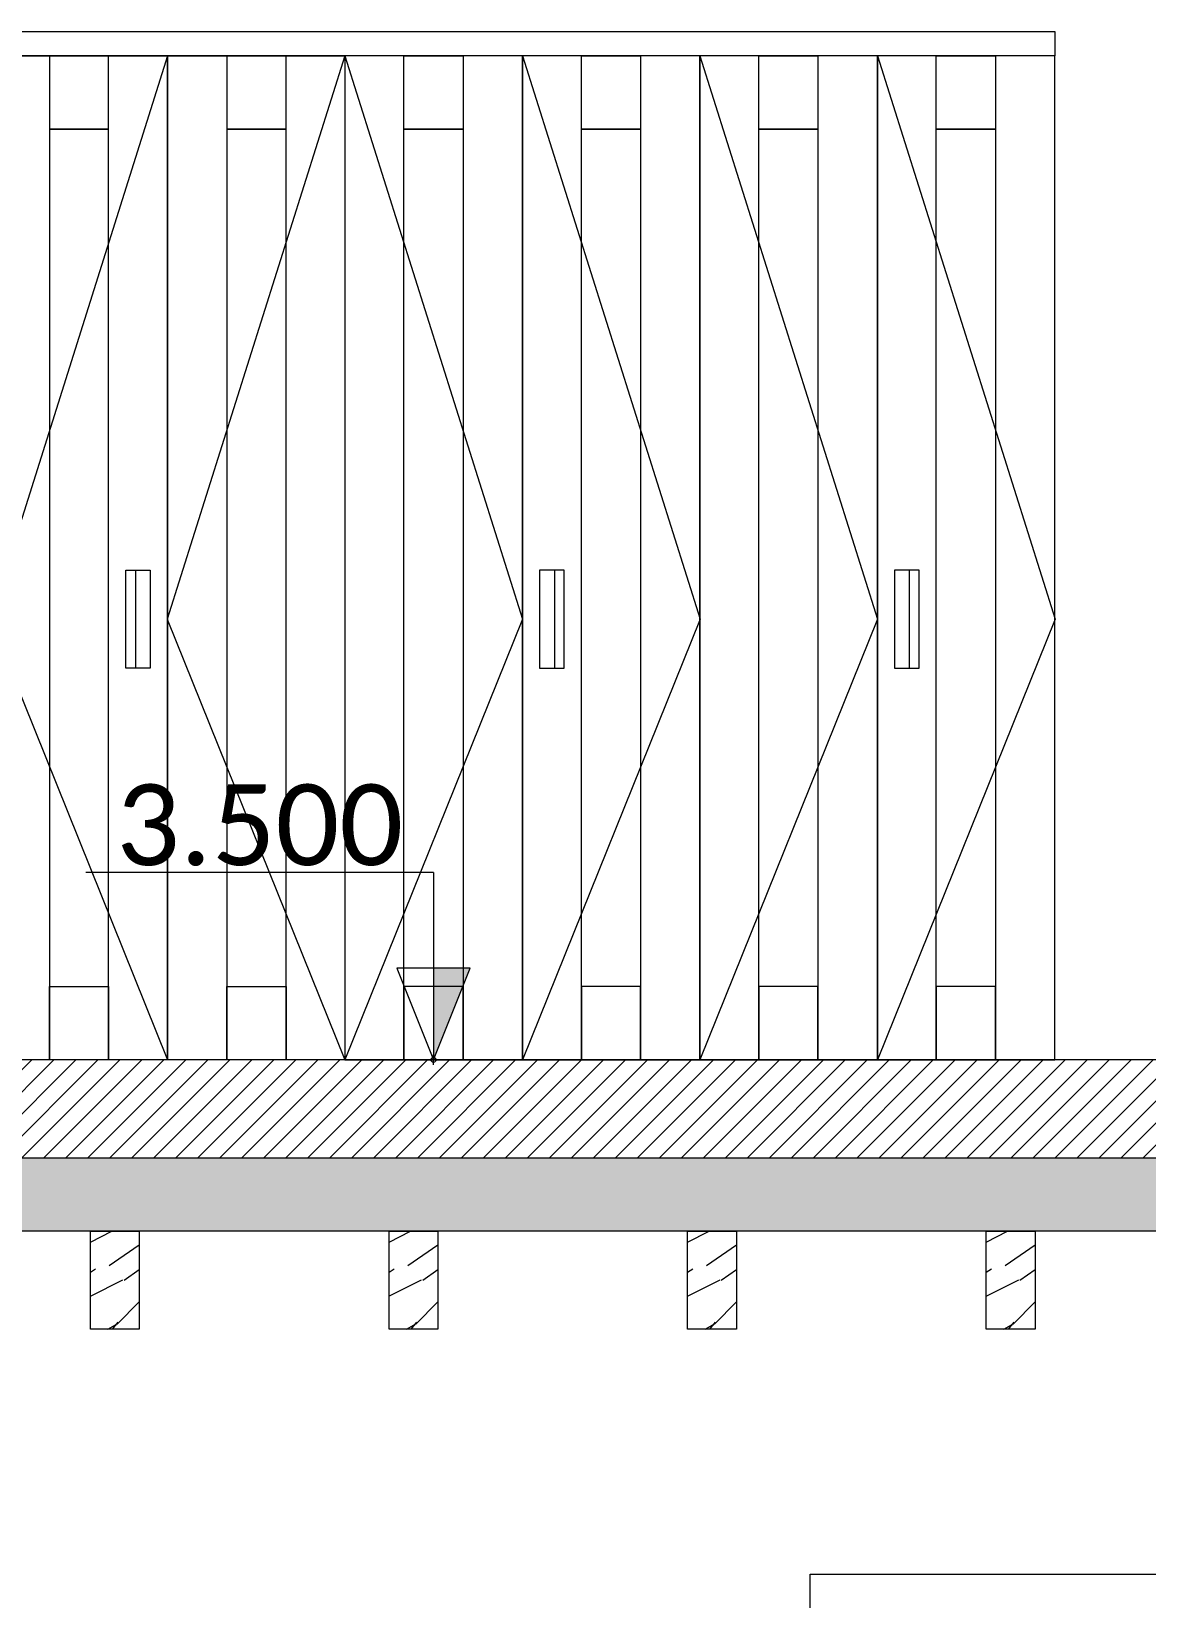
# Model space of a CAD drawing. Header units: metres. Extents: x -197 to 1099, y -24 to 14.
# Drawn here: x 816.846 to 819.124, y 2.4 to 5.6 of the extents above; entities that cross this region are included whole.
import ezdxf
from ezdxf.enums import TextEntityAlignment as Align

# ---------------------------------------------------------------- set-up
doc = ezdxf.new("R2010")
doc.units = ezdxf.units.M
doc.header["$LTSCALE"] = 0.001
doc.header["$PDMODE"] = 34
doc.header["$PDSIZE"] = 0.01
doc.layers.get('0').update_dxf_attribs({"lineweight": 13, "true_color": 0x000000})
for name, color, linetype, lineweight, true_color in [('Jach-Anotaciones-CalidaddeLínea  0.13', 7, 'Continuous', 13, 0x000000), ('Jach-Anotaciones-Hatch-Lum100%', 7, 'Continuous', 13, 0x000000), ('Jach-Anotaciones-Hatch-Lum50%', 9, 'Continuous', 13, 0x808080), ('JACH-Anotaciones-Textos-Lum75% @ 0.075', 7, 'Continuous', 13, 0x404040), ('JACH-Arq-Ventanas-BajasyPisoTecho', 7, 'Continuous', 13, 0x404040)]:
    doc.layers.add(name, color=color, linetype=linetype, lineweight=lineweight, true_color=true_color)
doc.styles.add('02a-Calibri-JACH(1.8mm)', font='calibri.ttf', dxfattribs={"height": 2.2})

# ---------------------------------------------------------------- blocks, each defined once
blk = doc.blocks.new('*U295')
at = {"lineweight": 0, "ltscale": 100}
h = blk.add_hatch(dxfattribs=at)
h.set_pattern_fill('ANGLE', color=256)
h.set_pattern_definition([(0, (169.421, 45.032), (0, 6.985), [5.08, -1.905]), (90, (169.421, 45.032), (-6.985, 4e-16), [5.08, -1.905])])
h.paths.add_polyline_path([(0, 2.5), (0, 0), (1, 2.5)])
h = blk.add_hatch(color=256, dxfattribs=at)
h.dxf.hatch_style = 1
h.paths.add_polyline_path([(0, 2.5), (0, 0), (1, 2.5)])
for points in [[(0, 5.099), (-9.466, 5.099)], [(0, 5.099), (0, 1.25)]]:
    blk.add_lwpolyline(points, dxfattribs=at)
for points in [[(0, 0), (1, 2.5), (-1, 2.5)], [(0, 2.5), (0, 0), (1, 2.5)]]:
    blk.add_lwpolyline(points, close=True, dxfattribs=at)
blk.add_point((0, 0), dxfattribs=at)
at = {"lineweight": 0, "ltscale": 100, "style": '02a-Calibri-JACH(1.8mm)'}
blk.add_attdef('ALT', text='', height=2.2, dxfattribs=at).set_placement((-4.733, 6.401), align=Align.MIDDLE_CENTER)

msp = doc.modelspace()

# ---------------------------------------------------------------- hatches: boundary and pattern name
at = {"layer": 'Jach-Anotaciones-Hatch-Lum100%', "ltscale": 100}
h = msp.add_hatch(color=256, dxfattribs=at)
h.dxf.hatch_style = 1
h.paths.add_polyline_path([(827.5869, 3.15), (815.0369, 3.15), (815.0369, 3.3), (827.5869, 3.3)])
at = {"layer": 'Jach-Anotaciones-Hatch-Lum50%', "ltscale": 100}
h = msp.add_hatch(dxfattribs=at)
h.set_pattern_fill('ANSI31', color=256, scale=0.01)
h.set_pattern_definition([(45, (808.22887, -1e-14), (-0.02245064, 0.02245064), [])])
h.paths.add_polyline_path([(815.1869, 3.3), (827.4369, 3.3), (827.4369, 3.475), (826.4369, 3.475), (826.4369, 3.5), (820.7869, 3.5), (820.7869, 3.475), (819.7869, 3.475), (819.7869, 3.5), (815.1869, 3.5)])
h = msp.add_hatch(dxfattribs=at)
h.set_pattern_fill('WOOD_01', color=256, scale=0.8, angle=45, pattern_type=2)
h.set_pattern_definition([(45, (1038.395, 0.8429), (-0.5656854, 0.5656854), [0.16, -0.64]), (53.9726, (1038.706156, 0.54306), (2.8284284845, 3.959796648), [0.1538832, -15.2344232]), (50.7105, (1038.66656, 0.57134), (4.525491696, 5.65684615), [0.1607984, -7.8791008]), (29.5779, (1038.496853, 0.741048), (7.9195885152, 4.52549029), [0.2406656, -23.8259016]), (38.6599, (1038.32149, 0.93904), (0.565684448, 0.56568676), [0.1448864, -7.0994208]), (30.0686, (1038.6609, 0.63357), (2.828426198, 1.697057192), [0.1241936, -12.2951456]), (33.6901, (1038.13481, 0.76368), (0.56568538, 0.5656858), [0.3263376, -3.7528776]), (50.7105, (1038.75707, 0.49215), (4.525491696, 5.65684615), [0.0803992, -7.9595]), (45, (1038.5138, 0.7241), (-0.5656854, 0.5656854), [0.08, -0.72]), (45, (1038.3328, 0.6788), (-0.5656854, 0.5656854), [0.24, -0.56]), (56.3099, (1038.36109, 0.87681), (1.6970576, 2.82842555), [0.081584, -3.9976312]), (47.7263, (1038.513823, 0.61094), (10.7480254936, 11.879391838), [0.1681904, -16.6508464]), (37.4054, (1038.55908, 0.622254), (5.091165171, 3.959801467), [0.1210616, -11.9851336]), (45, (1038.74575, 0.379), (-0.5656854, 0.5656854), [0.16, -0.64]), (43.8309, (1038.71747, 0.294156), (0.5656850941, 0.5656859631), [0.3920816, -38.81608]), (45, (1038.2932, 0.7184), (-0.5656854, 0.5656854), [0.08, -0.72]), (45, (1038.3045, 0.82024), (-0.5656854, 0.5656854), [0.08, -0.72]), (45, (1037.99905, 0.6166), (-0.5656854, 0.5656854), [0.12, -0.68]), (35.5377, (1038.1235, 0.79762), (0.56568525, 0.56568569), [0.2433104, -4.6228992]), (45, (1037.9425, 0.6166), (-0.5656854, 0.5656854), [0.16, -0.64]), (45, (1038.3894, 0.04525), (-0.5656854, 0.5656854), [0.088, -0.712]), (45, (1038.6496, 0.362), (-0.5656854, 0.5656854), [0.08, -0.72]), (45, (1038.3441, 0.0905), (-0.5656854, 0.5656854), [0.168, -0.632]), (50.4403, (1038.598676, 0.41295), (5.0911716063, 6.2225365545), [0.16876, -16.7072576]), (45, (1038.5591, 0.4639), (-0.5656854, 0.5656854), [0.152, -0.648]), (45, (1038.2536, 0.181), (-0.5656854, 0.5656854), [0.088, -0.712]), (43.8309, (1038.23098, 0.339411), (0.5656850941, 0.5656859631), [0.3920816, -38.81608]), (45, (1038.231, 0.4412), (-0.5656854, 0.5656854), [0.08, -0.72]), (45, (1038.15744, 0.4016), (-0.5656854, 0.5656854), [0.08, -0.72]), (45, (1038.3837, 0.6279), (-0.5656854, 0.5656854), [0.16, -0.64]), (45, (1038.2593, 0.5261), (-0.5656854, 0.5656854), [0.08, -0.72]), (45, (1038.07825, 0.4808), (-0.5656854, 0.5656854), [0.16, -0.64]), (64.6538, (1038.46857, 0.39598), (3.959801186, 8.485278448), [0.1189288, -11.7739248]), (56.3099, (1038.21401, 0.4582), (1.6970576, 2.82842555), [0.081584, -3.9976312]), (56.3099, (1038.46857, 0.6562), (1.6970576, 2.82842555), [0.081584, -3.9976312]), (50.7105, (1038.0839, 0.70145), (4.525491696, 5.65684615), [0.0803992, -7.9595]), (34.6952, (1037.86894, 0.565685), (3.959794962, 2.828430112), [0.0894424, -8.854828]), (33.6901, (1038.4516, 0.10748), (0.56568538, 0.5656858), [0.081584, -3.9976312]), (135, (1038.5195, 0.1527), (-0.5656854, -0.5656854), [0, -0.8]), (31.6076, (1038.083902, 0.350725), (11.8793768164, 7.3539278863), [0.172696, -17.0969232]), (56.3099, (1038.34977, 0.77499), (1.6970576, 2.82842555), [0.081584, -3.9976312]), (55.3048, (1038.706156, 0.41861), (2.262743818, 3.394110192), [0.0894424, -8.854828]), (33.6901, (1038.28755, 0.4978), (0.56568538, 0.5656858), [0.081584, -3.9976312]), (33.6901, (1038.31583, 0.58266), (0.56568538, 0.5656858), [0.081584, -3.9976312]), (26.5651, (1038.14047, 0.29416), (0.56568465, 0.56568597), [0.1011928, -2.4286288]), (30.9638, (1038.01036, 0.54871), (0.5656845, 0.5656859), [0.3298488, -2.9686352]), (28.3008, (1038.0839, 0.70145), (5.091165255, 2.828430646), [0.2505672, -8.101676]), (45, (1038.0556, 0.7297), (-0.5656854, 0.5656854), [0.096, -0.704]), (30.9638, (1038.46291, 0.2093), (0.5656845, 0.5656859), [0.3298488, -2.9686352]), (30.9638, (1038.36675, 0.19233), (0.5656845, 0.5656859), [0.3298488, -2.9686352]), (30.9638, (1038.31583, 0.24324), (0.5656845, 0.5656859), [0.3298488, -2.9686352]), (34.6952, (1038.00471, 0.42992), (3.959794962, 2.828430112), [0.0894424, -8.854828]), (30.9638, (1038.19138, 0.59397), (0.5656845, 0.5656859), [0.164924, -3.13356]), (34.6952, (1038.185726, 0.2489), (3.959794962, 2.828430112), [0.0894424, -8.854828]), (42.6141, (1038.51948, 0.50346), (0.5656847006, 0.565686088), [0.1921664, -19.024492]), (34.6952, (1038.35543, 0.54306), (3.959794962, 2.828430112), [0.0894424, -8.854828]), (57.5288, (1038.42897, 0.59397), (1.69705694, 2.828427), [0.073756, -7.3018792]), (34.5626, (1038.21401, 0.220617), (7.3539020538, 5.0911769359), [0.3091152, -30.602364]), (36.8699, (1038.46857, 0.39598), (0.565685257, 0.565684983), [0.1131368, -5.5437168]), (49.7636, (1038.259265, 0.29981), (5.656859058, 6.788220234), [0.1926656, -9.4406096]), (45, (1038.3837, 0.4469), (-0.5656854, 0.5656854), [0.248, -0.552]), (29.7449, (1037.93117, 0.50346), (2.828426012, 1.697057062), [0.0912144, -9.0301888]), (35.5377, (1038.51948, 0.15274), (0.56568525, 0.56568569), [0.2433104, -4.6228992]), (25.0169, (1038.28189, 0.152735), (2.26274125, 1.131371164), [0.0936376, -9.2701216]), (45, (1038.40634, 0.9447), (-0.5656854, 0.5656854), [0.04, -0.76]), (45, (1038.65524, 0.6958), (-0.5656854, 0.5656854), [0.08, -0.72]), (56.3099, (1038.85889, 0.49215), (1.6970576, 2.82842555), [0.081584, -3.9976312]), (45, (1038.808, 0.5544), (-0.5656854, 0.5656854), [0.144, -0.656]), (28.3008, (1038.50251, 0.84853), (5.091165255, 2.828430646), [0.0835224, -8.2687208]), (33.0207, (1038.62696, 0.73539), (13.0113855114, 8.484660197), [0.1472056, -26.8405152]), (135, (1038.8589, 0.49215), (-0.5656854, -0.5656854), [0, -0.8]), (45, (1038.90415, 0.56), (-0.5656854, 0.5656854), [0.072, -0.728]), (45, (1038.7967, 0.6675), (-0.5656854, 0.5656854), [0.072, -0.728]), (45, (1038.7684, 0.6958), (-0.5656854, 0.5656854), [0.072, -0.728]), (21.0376, (1038.57605, 0.88813), (5.656846714, 2.262749266), [0.0787912, -7.8002896]), (33.5163, (1038.508166, 0.956008), (3.394200488, 2.2626537432), [0.0734704, -52.17242]), (26.5651, (1038.71181, 0.75236), (0.56568465, 0.56568597), [0.0758944, -2.4539264]), (32.4712, (1038.43463, 1.02955), (3.394112506, 2.262742106), [0.073756, -7.3018792])])
h.paths.add_polyline_path([(816.9669, 3.15), (817.0669, 3.15), (817.0669, 2.95), (816.9669, 2.95)])
h = msp.add_hatch(dxfattribs=at)
h.set_pattern_fill('WOOD_01', color=256, scale=0.8, angle=45, pattern_type=2)
h.set_pattern_definition([(45, (1039.005, 0.8429), (-0.5656854, 0.5656854), [0.16, -0.64]), (53.9726, (1039.316156, 0.54306), (2.8284284845, 3.959796648), [0.1538832, -15.2344232]), (50.7105, (1039.27656, 0.57134), (4.525491696, 5.65684615), [0.1607984, -7.8791008]), (29.5779, (1039.106853, 0.741048), (7.9195885152, 4.52549029), [0.2406656, -23.8259016]), (38.6599, (1038.93149, 0.93904), (0.565684448, 0.56568676), [0.1448864, -7.0994208]), (30.0686, (1039.2709, 0.63357), (2.828426198, 1.697057192), [0.1241936, -12.2951456]), (33.6901, (1038.74481, 0.76368), (0.56568538, 0.5656858), [0.3263376, -3.7528776]), (50.7105, (1039.36707, 0.49215), (4.525491696, 5.65684615), [0.0803992, -7.9595]), (45, (1039.1238, 0.7241), (-0.5656854, 0.5656854), [0.08, -0.72]), (45, (1038.9428, 0.6788), (-0.5656854, 0.5656854), [0.24, -0.56]), (56.3099, (1038.97109, 0.87681), (1.6970576, 2.82842555), [0.081584, -3.9976312]), (47.7263, (1039.123823, 0.61094), (10.7480254936, 11.879391838), [0.1681904, -16.6508464]), (37.4054, (1039.16908, 0.622254), (5.091165171, 3.959801467), [0.1210616, -11.9851336]), (45, (1039.35575, 0.379), (-0.5656854, 0.5656854), [0.16, -0.64]), (43.8309, (1039.32747, 0.294156), (0.5656850941, 0.5656859631), [0.3920816, -38.81608]), (45, (1038.9032, 0.7184), (-0.5656854, 0.5656854), [0.08, -0.72]), (45, (1038.9145, 0.82024), (-0.5656854, 0.5656854), [0.08, -0.72]), (45, (1038.60905, 0.6166), (-0.5656854, 0.5656854), [0.12, -0.68]), (35.5377, (1038.7335, 0.79762), (0.56568525, 0.56568569), [0.2433104, -4.6228992]), (45, (1038.5525, 0.6166), (-0.5656854, 0.5656854), [0.16, -0.64]), (45, (1038.9994, 0.04525), (-0.5656854, 0.5656854), [0.088, -0.712]), (45, (1039.2596, 0.362), (-0.5656854, 0.5656854), [0.08, -0.72]), (45, (1038.9541, 0.0905), (-0.5656854, 0.5656854), [0.168, -0.632]), (50.4403, (1039.208676, 0.41295), (5.0911716063, 6.2225365545), [0.16876, -16.7072576]), (45, (1039.1691, 0.4639), (-0.5656854, 0.5656854), [0.152, -0.648]), (45, (1038.8636, 0.181), (-0.5656854, 0.5656854), [0.088, -0.712]), (43.8309, (1038.84098, 0.339411), (0.5656850941, 0.5656859631), [0.3920816, -38.81608]), (45, (1038.841, 0.4412), (-0.5656854, 0.5656854), [0.08, -0.72]), (45, (1038.76744, 0.4016), (-0.5656854, 0.5656854), [0.08, -0.72]), (45, (1038.9937, 0.6279), (-0.5656854, 0.5656854), [0.16, -0.64]), (45, (1038.8693, 0.5261), (-0.5656854, 0.5656854), [0.08, -0.72]), (45, (1038.68825, 0.4808), (-0.5656854, 0.5656854), [0.16, -0.64]), (64.6538, (1039.07857, 0.39598), (3.959801186, 8.485278448), [0.1189288, -11.7739248]), (56.3099, (1038.82401, 0.4582), (1.6970576, 2.82842555), [0.081584, -3.9976312]), (56.3099, (1039.07857, 0.6562), (1.6970576, 2.82842555), [0.081584, -3.9976312]), (50.7105, (1038.6939, 0.70145), (4.525491696, 5.65684615), [0.0803992, -7.9595]), (34.6952, (1038.47894, 0.565685), (3.959794962, 2.828430112), [0.0894424, -8.854828]), (33.6901, (1039.0616, 0.10748), (0.56568538, 0.5656858), [0.081584, -3.9976312]), (135, (1039.1295, 0.1527), (-0.5656854, -0.5656854), [0, -0.8]), (31.6076, (1038.693902, 0.350725), (11.8793768164, 7.3539278863), [0.172696, -17.0969232]), (56.3099, (1038.95977, 0.77499), (1.6970576, 2.82842555), [0.081584, -3.9976312]), (55.3048, (1039.316156, 0.41861), (2.262743818, 3.394110192), [0.0894424, -8.854828]), (33.6901, (1038.89755, 0.4978), (0.56568538, 0.5656858), [0.081584, -3.9976312]), (33.6901, (1038.92583, 0.58266), (0.56568538, 0.5656858), [0.081584, -3.9976312]), (26.5651, (1038.75047, 0.29416), (0.56568465, 0.56568597), [0.1011928, -2.4286288]), (30.9638, (1038.62036, 0.54871), (0.5656845, 0.5656859), [0.3298488, -2.9686352]), (28.3008, (1038.6939, 0.70145), (5.091165255, 2.828430646), [0.2505672, -8.101676]), (45, (1038.6656, 0.7297), (-0.5656854, 0.5656854), [0.096, -0.704]), (30.9638, (1039.07291, 0.2093), (0.5656845, 0.5656859), [0.3298488, -2.9686352]), (30.9638, (1038.97675, 0.19233), (0.5656845, 0.5656859), [0.3298488, -2.9686352]), (30.9638, (1038.92583, 0.24324), (0.5656845, 0.5656859), [0.3298488, -2.9686352]), (34.6952, (1038.61471, 0.42992), (3.959794962, 2.828430112), [0.0894424, -8.854828]), (30.9638, (1038.80138, 0.59397), (0.5656845, 0.5656859), [0.164924, -3.13356]), (34.6952, (1038.795726, 0.2489), (3.959794962, 2.828430112), [0.0894424, -8.854828]), (42.6141, (1039.12948, 0.50346), (0.5656847006, 0.565686088), [0.1921664, -19.024492]), (34.6952, (1038.96543, 0.54306), (3.959794962, 2.828430112), [0.0894424, -8.854828]), (57.5288, (1039.03897, 0.59397), (1.69705694, 2.828427), [0.073756, -7.3018792]), (34.5626, (1038.82401, 0.220617), (7.3539020538, 5.0911769359), [0.3091152, -30.602364]), (36.8699, (1039.07857, 0.39598), (0.565685257, 0.565684983), [0.1131368, -5.5437168]), (49.7636, (1038.869265, 0.29981), (5.656859058, 6.788220234), [0.1926656, -9.4406096]), (45, (1038.9937, 0.4469), (-0.5656854, 0.5656854), [0.248, -0.552]), (29.7449, (1038.54117, 0.50346), (2.828426012, 1.697057062), [0.0912144, -9.0301888]), (35.5377, (1039.12948, 0.15274), (0.56568525, 0.56568569), [0.2433104, -4.6228992]), (25.0169, (1038.89189, 0.152735), (2.26274125, 1.131371164), [0.0936376, -9.2701216]), (45, (1039.01634, 0.9447), (-0.5656854, 0.5656854), [0.04, -0.76]), (45, (1039.26524, 0.6958), (-0.5656854, 0.5656854), [0.08, -0.72]), (56.3099, (1039.46889, 0.49215), (1.6970576, 2.82842555), [0.081584, -3.9976312]), (45, (1039.418, 0.5544), (-0.5656854, 0.5656854), [0.144, -0.656]), (28.3008, (1039.11251, 0.84853), (5.091165255, 2.828430646), [0.0835224, -8.2687208]), (33.0207, (1039.23696, 0.73539), (13.0113855114, 8.484660197), [0.1472056, -26.8405152]), (135, (1039.4689, 0.49215), (-0.5656854, -0.5656854), [0, -0.8]), (45, (1039.51415, 0.56), (-0.5656854, 0.5656854), [0.072, -0.728]), (45, (1039.4067, 0.6675), (-0.5656854, 0.5656854), [0.072, -0.728]), (45, (1039.3784, 0.6958), (-0.5656854, 0.5656854), [0.072, -0.728]), (21.0376, (1039.18605, 0.88813), (5.656846714, 2.262749266), [0.0787912, -7.8002896]), (33.5163, (1039.118166, 0.956008), (3.394200488, 2.2626537432), [0.0734704, -52.17242]), (26.5651, (1039.32181, 0.75236), (0.56568465, 0.56568597), [0.0758944, -2.4539264]), (32.4712, (1039.04463, 1.02955), (3.394112506, 2.262742106), [0.073756, -7.3018792])])
h.paths.add_polyline_path([(817.5769, 3.15), (817.6769, 3.15), (817.6769, 2.95), (817.5769, 2.95)])
h = msp.add_hatch(dxfattribs=at)
h.set_pattern_fill('WOOD_01', color=256, scale=0.8, angle=45, pattern_type=2)
h.set_pattern_definition([(45, (1039.615, 0.8429), (-0.5656854, 0.5656854), [0.16, -0.64]), (53.9726, (1039.926156, 0.54306), (2.8284284845, 3.959796648), [0.1538832, -15.2344232]), (50.7105, (1039.88656, 0.57134), (4.525491696, 5.65684615), [0.1607984, -7.8791008]), (29.5779, (1039.716853, 0.741048), (7.9195885152, 4.52549029), [0.2406656, -23.8259016]), (38.6599, (1039.54149, 0.93904), (0.565684448, 0.56568676), [0.1448864, -7.0994208]), (30.0686, (1039.8809, 0.63357), (2.828426198, 1.697057192), [0.1241936, -12.2951456]), (33.6901, (1039.35481, 0.76368), (0.56568538, 0.5656858), [0.3263376, -3.7528776]), (50.7105, (1039.97707, 0.49215), (4.525491696, 5.65684615), [0.0803992, -7.9595]), (45, (1039.7338, 0.7241), (-0.5656854, 0.5656854), [0.08, -0.72]), (45, (1039.5528, 0.6788), (-0.5656854, 0.5656854), [0.24, -0.56]), (56.3099, (1039.58109, 0.87681), (1.6970576, 2.82842555), [0.081584, -3.9976312]), (47.7263, (1039.733823, 0.61094), (10.7480254936, 11.879391838), [0.1681904, -16.6508464]), (37.4054, (1039.77908, 0.622254), (5.091165171, 3.959801467), [0.1210616, -11.9851336]), (45, (1039.96575, 0.379), (-0.5656854, 0.5656854), [0.16, -0.64]), (43.8309, (1039.93747, 0.294156), (0.5656850941, 0.5656859631), [0.3920816, -38.81608]), (45, (1039.5132, 0.7184), (-0.5656854, 0.5656854), [0.08, -0.72]), (45, (1039.5245, 0.82024), (-0.5656854, 0.5656854), [0.08, -0.72]), (45, (1039.21905, 0.6166), (-0.5656854, 0.5656854), [0.12, -0.68]), (35.5377, (1039.3435, 0.79762), (0.56568525, 0.56568569), [0.2433104, -4.6228992]), (45, (1039.1625, 0.6166), (-0.5656854, 0.5656854), [0.16, -0.64]), (45, (1039.6094, 0.04525), (-0.5656854, 0.5656854), [0.088, -0.712]), (45, (1039.8696, 0.362), (-0.5656854, 0.5656854), [0.08, -0.72]), (45, (1039.5641, 0.0905), (-0.5656854, 0.5656854), [0.168, -0.632]), (50.4403, (1039.818676, 0.41295), (5.0911716063, 6.2225365545), [0.16876, -16.7072576]), (45, (1039.7791, 0.4639), (-0.5656854, 0.5656854), [0.152, -0.648]), (45, (1039.4736, 0.181), (-0.5656854, 0.5656854), [0.088, -0.712]), (43.8309, (1039.45098, 0.339411), (0.5656850941, 0.5656859631), [0.3920816, -38.81608]), (45, (1039.451, 0.4412), (-0.5656854, 0.5656854), [0.08, -0.72]), (45, (1039.37744, 0.4016), (-0.5656854, 0.5656854), [0.08, -0.72]), (45, (1039.6037, 0.6279), (-0.5656854, 0.5656854), [0.16, -0.64]), (45, (1039.4793, 0.5261), (-0.5656854, 0.5656854), [0.08, -0.72]), (45, (1039.29825, 0.4808), (-0.5656854, 0.5656854), [0.16, -0.64]), (64.6538, (1039.68857, 0.39598), (3.959801186, 8.485278448), [0.1189288, -11.7739248]), (56.3099, (1039.43401, 0.4582), (1.6970576, 2.82842555), [0.081584, -3.9976312]), (56.3099, (1039.68857, 0.6562), (1.6970576, 2.82842555), [0.081584, -3.9976312]), (50.7105, (1039.3039, 0.70145), (4.525491696, 5.65684615), [0.0803992, -7.9595]), (34.6952, (1039.08894, 0.565685), (3.959794962, 2.828430112), [0.0894424, -8.854828]), (33.6901, (1039.6716, 0.10748), (0.56568538, 0.5656858), [0.081584, -3.9976312]), (135, (1039.7395, 0.1527), (-0.5656854, -0.5656854), [0, -0.8]), (31.6076, (1039.303902, 0.350725), (11.8793768164, 7.3539278863), [0.172696, -17.0969232]), (56.3099, (1039.56977, 0.77499), (1.6970576, 2.82842555), [0.081584, -3.9976312]), (55.3048, (1039.926156, 0.41861), (2.262743818, 3.394110192), [0.0894424, -8.854828]), (33.6901, (1039.50755, 0.4978), (0.56568538, 0.5656858), [0.081584, -3.9976312]), (33.6901, (1039.53583, 0.58266), (0.56568538, 0.5656858), [0.081584, -3.9976312]), (26.5651, (1039.36047, 0.29416), (0.56568465, 0.56568597), [0.1011928, -2.4286288]), (30.9638, (1039.23036, 0.54871), (0.5656845, 0.5656859), [0.3298488, -2.9686352]), (28.3008, (1039.3039, 0.70145), (5.091165255, 2.828430646), [0.2505672, -8.101676]), (45, (1039.2756, 0.7297), (-0.5656854, 0.5656854), [0.096, -0.704]), (30.9638, (1039.68291, 0.2093), (0.5656845, 0.5656859), [0.3298488, -2.9686352]), (30.9638, (1039.58675, 0.19233), (0.5656845, 0.5656859), [0.3298488, -2.9686352]), (30.9638, (1039.53583, 0.24324), (0.5656845, 0.5656859), [0.3298488, -2.9686352]), (34.6952, (1039.22471, 0.42992), (3.959794962, 2.828430112), [0.0894424, -8.854828]), (30.9638, (1039.41138, 0.59397), (0.5656845, 0.5656859), [0.164924, -3.13356]), (34.6952, (1039.405726, 0.2489), (3.959794962, 2.828430112), [0.0894424, -8.854828]), (42.6141, (1039.73948, 0.50346), (0.5656847006, 0.565686088), [0.1921664, -19.024492]), (34.6952, (1039.57543, 0.54306), (3.959794962, 2.828430112), [0.0894424, -8.854828]), (57.5288, (1039.64897, 0.59397), (1.69705694, 2.828427), [0.073756, -7.3018792]), (34.5626, (1039.43401, 0.220617), (7.3539020538, 5.0911769359), [0.3091152, -30.602364]), (36.8699, (1039.68857, 0.39598), (0.565685257, 0.565684983), [0.1131368, -5.5437168]), (49.7636, (1039.479265, 0.29981), (5.656859058, 6.788220234), [0.1926656, -9.4406096]), (45, (1039.6037, 0.4469), (-0.5656854, 0.5656854), [0.248, -0.552]), (29.7449, (1039.15117, 0.50346), (2.828426012, 1.697057062), [0.0912144, -9.0301888]), (35.5377, (1039.73948, 0.15274), (0.56568525, 0.56568569), [0.2433104, -4.6228992]), (25.0169, (1039.50189, 0.152735), (2.26274125, 1.131371164), [0.0936376, -9.2701216]), (45, (1039.62634, 0.9447), (-0.5656854, 0.5656854), [0.04, -0.76]), (45, (1039.87524, 0.6958), (-0.5656854, 0.5656854), [0.08, -0.72]), (56.3099, (1040.07889, 0.49215), (1.6970576, 2.82842555), [0.081584, -3.9976312]), (45, (1040.028, 0.5544), (-0.5656854, 0.5656854), [0.144, -0.656]), (28.3008, (1039.72251, 0.84853), (5.091165255, 2.828430646), [0.0835224, -8.2687208]), (33.0207, (1039.84696, 0.73539), (13.0113855114, 8.484660197), [0.1472056, -26.8405152]), (135, (1040.0789, 0.49215), (-0.5656854, -0.5656854), [0, -0.8]), (45, (1040.12415, 0.56), (-0.5656854, 0.5656854), [0.072, -0.728]), (45, (1040.0167, 0.6675), (-0.5656854, 0.5656854), [0.072, -0.728]), (45, (1039.9884, 0.6958), (-0.5656854, 0.5656854), [0.072, -0.728]), (21.0376, (1039.79605, 0.88813), (5.656846714, 2.262749266), [0.0787912, -7.8002896]), (33.5163, (1039.728166, 0.956008), (3.394200488, 2.2626537432), [0.0734704, -52.17242]), (26.5651, (1039.93181, 0.75236), (0.56568465, 0.56568597), [0.0758944, -2.4539264]), (32.4712, (1039.65463, 1.02955), (3.394112506, 2.262742106), [0.073756, -7.3018792])])
h.paths.add_polyline_path([(818.1869, 3.15), (818.2869, 3.15), (818.2869, 2.95), (818.1869, 2.95)])
h = msp.add_hatch(dxfattribs=at)
h.set_pattern_fill('WOOD_01', color=256, scale=0.8, angle=45, pattern_type=2)
h.set_pattern_definition([(45, (1040.225, 0.8429), (-0.5656854, 0.5656854), [0.16, -0.64]), (53.9726, (1040.536156, 0.54306), (2.8284284845, 3.959796648), [0.1538832, -15.2344232]), (50.7105, (1040.49656, 0.57134), (4.525491696, 5.65684615), [0.1607984, -7.8791008]), (29.5779, (1040.326853, 0.741048), (7.9195885152, 4.52549029), [0.2406656, -23.8259016]), (38.6599, (1040.15149, 0.93904), (0.565684448, 0.56568676), [0.1448864, -7.0994208]), (30.0686, (1040.4909, 0.63357), (2.828426198, 1.697057192), [0.1241936, -12.2951456]), (33.6901, (1039.96481, 0.76368), (0.56568538, 0.5656858), [0.3263376, -3.7528776]), (50.7105, (1040.58707, 0.49215), (4.525491696, 5.65684615), [0.0803992, -7.9595]), (45, (1040.3438, 0.7241), (-0.5656854, 0.5656854), [0.08, -0.72]), (45, (1040.1628, 0.6788), (-0.5656854, 0.5656854), [0.24, -0.56]), (56.3099, (1040.19109, 0.87681), (1.6970576, 2.82842555), [0.081584, -3.9976312]), (47.7263, (1040.343823, 0.61094), (10.7480254936, 11.879391838), [0.1681904, -16.6508464]), (37.4054, (1040.38908, 0.622254), (5.091165171, 3.959801467), [0.1210616, -11.9851336]), (45, (1040.57575, 0.379), (-0.5656854, 0.5656854), [0.16, -0.64]), (43.8309, (1040.54747, 0.294156), (0.5656850941, 0.5656859631), [0.3920816, -38.81608]), (45, (1040.1232, 0.7184), (-0.5656854, 0.5656854), [0.08, -0.72]), (45, (1040.1345, 0.82024), (-0.5656854, 0.5656854), [0.08, -0.72]), (45, (1039.82905, 0.6166), (-0.5656854, 0.5656854), [0.12, -0.68]), (35.5377, (1039.9535, 0.79762), (0.56568525, 0.56568569), [0.2433104, -4.6228992]), (45, (1039.7725, 0.6166), (-0.5656854, 0.5656854), [0.16, -0.64]), (45, (1040.2194, 0.04525), (-0.5656854, 0.5656854), [0.088, -0.712]), (45, (1040.4796, 0.362), (-0.5656854, 0.5656854), [0.08, -0.72]), (45, (1040.1741, 0.0905), (-0.5656854, 0.5656854), [0.168, -0.632]), (50.4403, (1040.428676, 0.41295), (5.0911716063, 6.2225365545), [0.16876, -16.7072576]), (45, (1040.3891, 0.4639), (-0.5656854, 0.5656854), [0.152, -0.648]), (45, (1040.0836, 0.181), (-0.5656854, 0.5656854), [0.088, -0.712]), (43.8309, (1040.06098, 0.339411), (0.5656850941, 0.5656859631), [0.3920816, -38.81608]), (45, (1040.061, 0.4412), (-0.5656854, 0.5656854), [0.08, -0.72]), (45, (1039.98744, 0.4016), (-0.5656854, 0.5656854), [0.08, -0.72]), (45, (1040.2137, 0.6279), (-0.5656854, 0.5656854), [0.16, -0.64]), (45, (1040.0893, 0.5261), (-0.5656854, 0.5656854), [0.08, -0.72]), (45, (1039.90825, 0.4808), (-0.5656854, 0.5656854), [0.16, -0.64]), (64.6538, (1040.29857, 0.39598), (3.959801186, 8.485278448), [0.1189288, -11.7739248]), (56.3099, (1040.04401, 0.4582), (1.6970576, 2.82842555), [0.081584, -3.9976312]), (56.3099, (1040.29857, 0.6562), (1.6970576, 2.82842555), [0.081584, -3.9976312]), (50.7105, (1039.9139, 0.70145), (4.525491696, 5.65684615), [0.0803992, -7.9595]), (34.6952, (1039.69894, 0.565685), (3.959794962, 2.828430112), [0.0894424, -8.854828]), (33.6901, (1040.2816, 0.10748), (0.56568538, 0.5656858), [0.081584, -3.9976312]), (135, (1040.3495, 0.1527), (-0.5656854, -0.5656854), [0, -0.8]), (31.6076, (1039.913902, 0.350725), (11.8793768164, 7.3539278863), [0.172696, -17.0969232]), (56.3099, (1040.17977, 0.77499), (1.6970576, 2.82842555), [0.081584, -3.9976312]), (55.3048, (1040.536156, 0.41861), (2.262743818, 3.394110192), [0.0894424, -8.854828]), (33.6901, (1040.11755, 0.4978), (0.56568538, 0.5656858), [0.081584, -3.9976312]), (33.6901, (1040.14583, 0.58266), (0.56568538, 0.5656858), [0.081584, -3.9976312]), (26.5651, (1039.97047, 0.29416), (0.56568465, 0.56568597), [0.1011928, -2.4286288]), (30.9638, (1039.84036, 0.54871), (0.5656845, 0.5656859), [0.3298488, -2.9686352]), (28.3008, (1039.9139, 0.70145), (5.091165255, 2.828430646), [0.2505672, -8.101676]), (45, (1039.8856, 0.7297), (-0.5656854, 0.5656854), [0.096, -0.704]), (30.9638, (1040.29291, 0.2093), (0.5656845, 0.5656859), [0.3298488, -2.9686352]), (30.9638, (1040.19675, 0.19233), (0.5656845, 0.5656859), [0.3298488, -2.9686352]), (30.9638, (1040.14583, 0.24324), (0.5656845, 0.5656859), [0.3298488, -2.9686352]), (34.6952, (1039.83471, 0.42992), (3.959794962, 2.828430112), [0.0894424, -8.854828]), (30.9638, (1040.02138, 0.59397), (0.5656845, 0.5656859), [0.164924, -3.13356]), (34.6952, (1040.015726, 0.2489), (3.959794962, 2.828430112), [0.0894424, -8.854828]), (42.6141, (1040.34948, 0.50346), (0.5656847006, 0.565686088), [0.1921664, -19.024492]), (34.6952, (1040.18543, 0.54306), (3.959794962, 2.828430112), [0.0894424, -8.854828]), (57.5288, (1040.25897, 0.59397), (1.69705694, 2.828427), [0.073756, -7.3018792]), (34.5626, (1040.04401, 0.220617), (7.3539020538, 5.0911769359), [0.3091152, -30.602364]), (36.8699, (1040.29857, 0.39598), (0.565685257, 0.565684983), [0.1131368, -5.5437168]), (49.7636, (1040.089265, 0.29981), (5.656859058, 6.788220234), [0.1926656, -9.4406096]), (45, (1040.2137, 0.4469), (-0.5656854, 0.5656854), [0.248, -0.552]), (29.7449, (1039.76117, 0.50346), (2.828426012, 1.697057062), [0.0912144, -9.0301888]), (35.5377, (1040.34948, 0.15274), (0.56568525, 0.56568569), [0.2433104, -4.6228992]), (25.0169, (1040.11189, 0.152735), (2.26274125, 1.131371164), [0.0936376, -9.2701216]), (45, (1040.23634, 0.9447), (-0.5656854, 0.5656854), [0.04, -0.76]), (45, (1040.48524, 0.6958), (-0.5656854, 0.5656854), [0.08, -0.72]), (56.3099, (1040.68889, 0.49215), (1.6970576, 2.82842555), [0.081584, -3.9976312]), (45, (1040.638, 0.5544), (-0.5656854, 0.5656854), [0.144, -0.656]), (28.3008, (1040.33251, 0.84853), (5.091165255, 2.828430646), [0.0835224, -8.2687208]), (33.0207, (1040.45696, 0.73539), (13.0113855114, 8.484660197), [0.1472056, -26.8405152]), (135, (1040.6889, 0.49215), (-0.5656854, -0.5656854), [0, -0.8]), (45, (1040.73415, 0.56), (-0.5656854, 0.5656854), [0.072, -0.728]), (45, (1040.6267, 0.6675), (-0.5656854, 0.5656854), [0.072, -0.728]), (45, (1040.5984, 0.6958), (-0.5656854, 0.5656854), [0.072, -0.728]), (21.0376, (1040.40605, 0.88813), (5.656846714, 2.262749266), [0.0787912, -7.8002896]), (33.5163, (1040.338166, 0.956008), (3.394200488, 2.2626537432), [0.0734704, -52.17242]), (26.5651, (1040.54181, 0.75236), (0.56568465, 0.56568597), [0.0758944, -2.4539264]), (32.4712, (1040.26463, 1.02955), (3.394112506, 2.262742106), [0.073756, -7.3018792])])
h.paths.add_polyline_path([(818.7969, 3.15), (818.8969, 3.15), (818.8969, 2.95), (818.7969, 2.95)])

# ---------------------------------------------------------------- linework, layer by layer
at = {"layer": 'Jach-Anotaciones-CalidaddeLínea  0.13', "ltscale": 100}
for points in [[(815.1869, 3.3), (827.4369, 3.3), (827.4369, 3.475), (826.4369, 3.475), (826.4369, 3.5), (820.7869, 3.5), (820.7869, 3.475), (819.7869, 3.475), (819.7869, 3.5), (815.1869, 3.5)], [(827.5869, 3.15), (815.0369, 3.15), (815.0369, 3.3), (827.5869, 3.3)], [(816.9669, 3.15), (817.0669, 3.15), (817.0669, 2.95), (816.9669, 2.95)], [(817.5769, 3.15), (817.6769, 3.15), (817.6769, 2.95), (817.5769, 2.95)], [(818.1869, 3.15), (818.2869, 3.15), (818.2869, 2.95), (818.1869, 2.95)], [(818.7969, 3.15), (818.8969, 3.15), (818.8969, 2.95), (818.7969, 2.95)], [(818.4369, 2.45), (820.4744, 2.45), (820.4744, 0), (818.4369, 0)]]:
    msp.add_lwpolyline(points, close=True, dxfattribs=at)
at = {"layer": 'JACH-Arq-Ventanas-BajasyPisoTecho', "ltscale": 100}
for points in [[(816.0369, 5.6), (818.9369, 5.6), (818.9369, 5.55), (816.0369, 5.55)], [(816.7619, 5.55), (816.88318, 5.55), (816.88318, 3.5), (816.7619, 3.5)], [(816.7619, 5.55), (817.1244, 5.55), (817.1244, 3.5), (816.7619, 3.5)], [(817.00401, 5.55), (816.88318, 5.55), (816.88318, 5.4), (817.00401, 5.4)], [(817.00401, 5.55), (817.1244, 5.55), (817.1244, 3.5), (817.00401, 3.5)], [(817.1244, 5.55), (817.24568, 5.55), (817.24568, 3.5), (817.1244, 3.5)], [(817.1244, 5.55), (817.4869, 5.55), (817.4869, 3.5), (817.1244, 3.5)], [(817.36651, 5.55), (817.24568, 5.55), (817.24568, 5.4), (817.36651, 5.4)], [(817.36651, 5.55), (817.4869, 5.55), (817.4869, 3.5), (817.36651, 3.5)], [(817.60729, 5.55), (817.4869, 5.55), (817.4869, 3.5), (817.60729, 3.5)], [(817.8494, 5.55), (817.4869, 5.55), (817.4869, 3.5), (817.8494, 3.5)], [(817.60729, 5.55), (817.72812, 5.55), (817.72812, 5.4), (817.60729, 5.4)], [(817.8494, 5.55), (817.72812, 5.55), (817.72812, 3.5), (817.8494, 3.5)], [(817.96979, 5.55), (817.8494, 5.55), (817.8494, 3.5), (817.96979, 3.5)], [(818.2119, 5.55), (817.8494, 5.55), (817.8494, 3.5), (818.2119, 3.5)], [(817.96979, 5.55), (818.09062, 5.55), (818.09062, 5.4), (817.96979, 5.4)], [(818.2119, 5.55), (818.09062, 5.55), (818.09062, 3.5), (818.2119, 3.5)], [(818.33229, 5.55), (818.2119, 5.55), (818.2119, 3.5), (818.33229, 3.5)], [(818.5744, 5.55), (818.2119, 5.55), (818.2119, 3.5), (818.5744, 3.5)], [(818.33229, 5.55), (818.45312, 5.55), (818.45312, 5.4), (818.33229, 5.4)], [(818.5744, 5.55), (818.45312, 5.55), (818.45312, 3.5), (818.5744, 3.5)], [(818.69479, 5.55), (818.5744, 5.55), (818.5744, 3.5), (818.69479, 3.5)], [(818.9369, 5.55), (818.5744, 5.55), (818.5744, 3.5), (818.9369, 3.5)], [(818.69479, 5.55), (818.81562, 5.55), (818.81562, 5.4), (818.69479, 5.4)], [(818.9369, 5.55), (818.81562, 5.55), (818.81562, 3.5), (818.9369, 3.5)], [(817.00401, 5.4), (816.88318, 5.4), (816.88318, 3.65), (817.00401, 3.65)], [(817.36651, 5.4), (817.24568, 5.4), (817.24568, 3.65), (817.36651, 3.65)], [(817.60729, 5.4), (817.72812, 5.4), (817.72812, 3.65), (817.60729, 3.65)], [(817.96979, 5.4), (818.09062, 5.4), (818.09062, 3.65), (817.96979, 3.65)], [(818.33229, 5.4), (818.45312, 5.4), (818.45312, 3.65), (818.33229, 3.65)], [(818.69479, 5.4), (818.81562, 5.4), (818.81562, 3.65), (818.69479, 3.65)], [(817.08921, 4.5), (817.08921, 4.3), (817.03921, 4.3), (817.03921, 4.5)], [(817.03921, 4.5), (817.05921, 4.5), (817.05921, 4.3), (817.03921, 4.3)], [(817.8846, 4.5), (817.8846, 4.3), (817.9346, 4.3), (817.9346, 4.5)], [(817.9346, 4.5), (817.9146, 4.5), (817.9146, 4.3), (817.9346, 4.3)], [(818.6096, 4.5), (818.6096, 4.3), (818.6596, 4.3), (818.6596, 4.5)], [(818.6596, 4.5), (818.6396, 4.5), (818.6396, 4.3), (818.6596, 4.3)], [(817.00401, 3.5), (816.88318, 3.5), (816.88318, 3.65), (817.00401, 3.65)], [(817.36651, 3.5), (817.24568, 3.5), (817.24568, 3.65), (817.36651, 3.65)], [(817.60729, 3.5), (817.72812, 3.5), (817.72812, 3.65), (817.60729, 3.65)], [(817.96979, 3.5), (818.09062, 3.5), (818.09062, 3.65), (817.96979, 3.65)], [(818.33229, 3.5), (818.45312, 3.5), (818.45312, 3.65), (818.33229, 3.65)], [(818.69479, 3.5), (818.81562, 3.5), (818.81562, 3.65), (818.69479, 3.65)]]:
    msp.add_lwpolyline(points, close=True, dxfattribs=at)
for points in [[(817.1244, 5.55), (816.76146, 4.4), (817.1244, 3.5)], [(817.4869, 5.55), (817.12396, 4.4), (817.4869, 3.5)], [(817.4869, 5.55), (817.84984, 4.4), (817.4869, 3.5)], [(817.8494, 5.55), (818.21234, 4.4), (817.8494, 3.5)], [(818.2119, 5.55), (818.57484, 4.4), (818.2119, 3.5)], [(818.5744, 5.55), (818.93734, 4.4), (818.5744, 3.5)]]:
    msp.add_lwpolyline(points, dxfattribs=at)

# ---------------------------------------------------------------- block references
at = {"layer": 'JACH-Anotaciones-Textos-Lum75% @ 0.075', "ltscale": 100, "xscale": 0.075, "yscale": 0.075, "zscale": 0.075}
msp.add_blockref('*U295', (817.66771, 3.5), dxfattribs=at).add_auto_attribs({'ALT': '3.500'})

doc.saveas('drawing.dxf')
